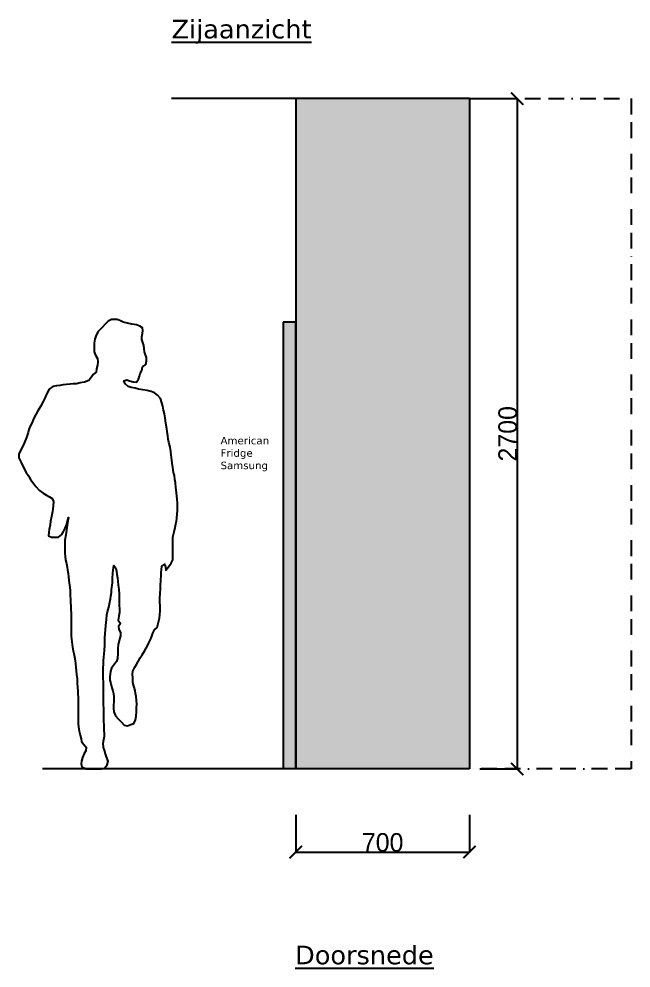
# Model space of a CAD drawing. Header units: millimetres. Extents: x -153917 to -31303, y -39726 to 31262.
# Drawn here: x -57068 to -54604, y -21673 to -17851 of the extents above; entities that cross this region are included whole.
import ezdxf

# ---------------------------------------------------------------- set-up
doc = ezdxf.new("R2010")
doc.units = ezdxf.units.MM
doc.header["$LTSCALE"] = 5
doc.linetypes.add('BORDER', pattern=[44.45, 12.7, -6.35, 12.7, -6.35, 0, -6.35])
for name, color, linetype in [('Bemating', 1, 'Continuous'), ('Meubel', 8, 'Continuous'), ('muren', 7, 'Continuous'), ('Tekst', 7, 'Continuous')]:
    doc.layers.add(name, color=color, linetype=linetype)
doc.layers.add('parket', color=7, linetype='Continuous', true_color=0xe6d6b7)
doc.styles.add('Geneva', font='')
doc.styles.get('Geneva').set_extended_font_data('Geneva')
doc.dimstyles.new('ISO-25', dxfattribs={"dimtxt": 100, "dimasz": 25, "dimexe": 1.25, "dimexo": 0.625, "dimtad": 1, "dimtxsty": 'Standard', "dimblk": 'ARCHTICK', "dimcen": 2.5, "dimse1": 1, "dimse2": 1, "dimadec": 0, "dimazin": 0, "dimtfac": 1, "dimtmove": 0, "dimatfit": 3, "dimfxl": 1, "dimarcsym": 0})

# ---------------------------------------------------------------- blocks, each defined once
blk = doc.blocks.new('mens02')
at = {"ltscale": 20}
blk.add_lwpolyline([(305.5, 1328.8), (303.4, 1342), (301.3, 1358.7), (299.2, 1370.5), (296.5, 1385.1), (294.4, 1401.7), (293, 1414.9), (289.5, 1430.2), (286.7, 1445.5), (283.3, 1461.4), (279.8, 1474.6), (273.5, 1492.7), (262.4, 1505.2), (249.9, 1514.9), (236.1, 1520.5), (220.1, 1523.9), (203.4, 1526.7), (185.4, 1530.2), (172.2, 1533.7), (156.2, 1537.1), (143.7, 1539.9), (131.9, 1551), (126.4, 1562.8), (138.2, 1567), (149.3, 1562.8), (164.5, 1559.3), (177.7, 1558), (186.1, 1569.8), (189.5, 1582.3), (191.6, 1593.4), (198.6, 1605.2), (202, 1619.7), (214.5, 1629.5), (217.3, 1643.3), (217.3, 1657.2), (213.8, 1668.3), (209, 1680.1), (208.3, 1693.3), (207.6, 1705.1), (203.4, 1717.6), (198.6, 1729.4), (198.6, 1741.2), (202, 1753.7), (202.7, 1766.2), (201.3, 1777.3), (190.2, 1783.6), (177, 1789.1), (159, 1791.9), (124.3, 1799.6), (113.2, 1805.1), (100, 1810.7), (88.9, 1810.7), (77.1, 1810.7), (63.9, 1803.7), (52.1, 1792.6), (38.2, 1777.3), (22.2, 1760.7), (13.9, 1743.3), (9.7, 1730.8), (7.6, 1714.9), (6.9, 1703.1), (6.9, 1691.9), (7.6, 1679.5), (12.5, 1667), (20.1, 1653.8), (22.2, 1639.2), (20.8, 1626.7), (16.7, 1611.4), (14.6, 1598.2), (2.8, 1588.5), (-5.6, 1577.4), (-14.6, 1564.9), (-31.9, 1558), (-50, 1555.2), (-64.6, 1551.7), (-77.1, 1551.7), (-90.3, 1550.3), (-104.8, 1548.2), (-118, 1546.8), (-131.9, 1544.8), (-145.1, 1542.7), (-159, 1539.9), (-174.3, 1529.5), (-183.3, 1512.8), (-193, 1490.6), (-197.9, 1479.5), (-209, 1460.1), (-220.1, 1442), (-227.7, 1428.1), (-236.1, 1413.5), (-244.4, 1393.4), (-250.6, 1380.2), (-255.5, 1367), (-259, 1355.2), (-265.9, 1335.1), (-274.9, 1312.9), (-281.9, 1296.9), (-289.5, 1282.3), (-295.8, 1267.7), (-295.8, 1252.5), (-286.7, 1234.4), (-276.3, 1212.2), (-266.6, 1194.2), (-257.6, 1180.3), (-249.2, 1165.7), (-240.2, 1153.2), (-228.4, 1137.2), (-213.1, 1121.9), (-197.9, 1110.8), (-184.7, 1102.5), (-172.9, 1096.3), (-161.8, 1090), (-156.2, 1076.8), (-157.6, 1060.2), (-159, 1047.7), (-161.1, 1036.6), (-164.5, 1017.1), (-168.7, 997.7), (-170.8, 983.1), (-173.6, 965), (-175.6, 953.2), (-177, 939.4), (-165.2, 933.1), (-148.6, 933.8), (-136.8, 933.8), (-122.9, 944.2), (-116.6, 956), (-109.7, 969.9), (-102.8, 985.9), (-100.7, 999.8), (-96.5, 1012.9), (-99.3, 999.8), (-100.7, 988.6), (-102.8, 972.7), (-104.8, 961.6), (-107.6, 942.8), (-111.1, 922), (-111.1, 906), (-111.1, 893.5), (-111.1, 881.7), (-111.1, 869.9), (-109.7, 854.7), (-108.3, 842.8), (-104.8, 826.9), (-102.1, 813), (-100, 801.9), (-97.9, 787.3), (-95.8, 773.4), (-94.4, 759.5), (-92.3, 740.1), (-90.3, 720.7), (-89.6, 699.8), (-88.2, 681.8), (-88.2, 668.6), (-86.8, 656.8), (-86.8, 642.9), (-86.1, 626.9), (-86.1, 605.4), (-86.1, 591.5), (-86.1, 570), (-86.1, 549.9), (-85.4, 536.7), (-84, 522.8), (-81.2, 501.3), (-79.8, 490.2), (-77.1, 476.3), (-75, 464.5), (-72.2, 451.3), (-70.1, 437.4), (-68, 423.5), (-66.6, 410.3), (-65.3, 395.7), (-63.9, 379.8), (-61.8, 362.4), (-61.1, 344.4), (-60.4, 329.1), (-59, 313.8), (-58.3, 300.6), (-57.6, 289.5), (-56.9, 268), (-56.9, 254.8), (-56.9, 243), (-56.9, 221.5), (-56.9, 202.7), (-56.9, 181.9), (-56.2, 170.1), (-52.8, 152), (-50, 136.1), (-45.8, 121.5), (-44.4, 110.4), (-34, 98.6), (-25.7, 87.5), (-26.4, 73.6), (-33.3, 62.5), (-40.3, 46.5), (-43.7, 31.9), (-45.8, 20.1), (-43, 8.3), (-25.7, 0.7), (-11.1, 0), (0, 0), (18.1, 0), (36.1, 0), (47.9, 3.5), (59, 16.7), (63.2, 31.9), (56.9, 48.6), (52.1, 61.1), (47.9, 75.7), (44.4, 86.8), (43.7, 104.1), (46.5, 118), (47.9, 131.9), (47.9, 143), (47.2, 154.8), (47.2, 175.7), (46.5, 194.4), (46.5, 212.4), (46.5, 225.6), (45.8, 241.6), (45.1, 260.4), (44.4, 279.1), (44.4, 298.5), (44.4, 320.8), (44.4, 334.6), (44.4, 346.4), (43.7, 368), (43.7, 385.3), (43.7, 404.8), (45.1, 424.2), (45.1, 436), (45.8, 449.9), (47.2, 463.1), (47.9, 477), (49.3, 499.9), (49.3, 513.1), (50, 528.3), (51.4, 545), (52.1, 560.3), (53.5, 578.3), (54.9, 589.4), (56.9, 601.9), (58.3, 620.7), (61.1, 632.5), (66, 651.2), (69.4, 672.1), (72.2, 684.6), (73.6, 696.4), (76.4, 710.2), (77.1, 723.4), (79.8, 738.7), (80.5, 750.5), (81.2, 767.2), (82.6, 788), (84, 800.5), (86.1, 819.2), (93.7, 808.1), (97.2, 797), (98.6, 785.2), (100.7, 770), (102.1, 756.1), (104.1, 740.8), (106.2, 724.8), (107.6, 704.7), (107.6, 690.8), (107.6, 676.2), (107.6, 658.9), (108.3, 644.3), (109, 629.7), (106.2, 615.1), (104.1, 599.9), (112.5, 586), (105.5, 573.5), (106.2, 562.4), (113.2, 548.5), (112.5, 536.7), (107.6, 517.9), (104.1, 499.9), (102.1, 486), (102.1, 465.2), (100.7, 445), (96.5, 433.2), (88.9, 422.1), (76.4, 406.2), (72.2, 392.3), (70.1, 372.1), (70.1, 358.2), (73.6, 343.7), (78.5, 327), (82.6, 314.5), (85.4, 303.4), (86.8, 289.5), (86.8, 272.8), (84.7, 254.8), (84.7, 243.7), (86.1, 229.8), (93, 214.5), (104.1, 201.3), (116.6, 188.1), (127.7, 177), (140.9, 173.6), (154.1, 178.4), (167.3, 182.6), (172.9, 197.9), (176.4, 213.1), (177.7, 229.8), (177.7, 246.5), (178.4, 261), (177.7, 275.6), (176.4, 292.3), (173.6, 304.1), (171.5, 316.6), (166.6, 333.9), (163.2, 347.8), (162.5, 367.3), (161.8, 381.2), (162.5, 393.7), (170.1, 409.6), (177, 421.4), (184.7, 433.2), (192.3, 447.8), (200.6, 460.3), (211.1, 477.7), (221.5, 495.7), (227.7, 507.5), (236.7, 527), (243.7, 546.4), (249.9, 560.3), (261, 569.3), (265.2, 585.3), (269.4, 606.8), (271.5, 620.7), (272.2, 637.3), (272.2, 656.1), (271.5, 673.4), (271.5, 688), (272.2, 708.2), (274.2, 722.7), (274.2, 738), (274.9, 760.2), (276.3, 779), (277, 790.8), (277.7, 801.9), (279.8, 816.5), (290.9, 825.5), (294.4, 813), (295.1, 801.2), (306.9, 813.7), (316.6, 828.3), (323.5, 842.8), (324.2, 859.5), (324.2, 871.3), (324.2, 888), (324.2, 901.2), (324.2, 919.9), (324.2, 933.1), (328.4, 954.6), (332.6, 972.7), (335.3, 987.3), (338.1, 998.4), (340.2, 1010.2), (341.6, 1027.5), (342.3, 1039.3), (342.3, 1058.8), (342.3, 1070.6), (340.9, 1087.2), (339.5, 1098.3), (338.1, 1112.9), (336, 1133.1), (334.6, 1151.8), (331.9, 1166.4), (329.8, 1182.3), (327, 1193.5), (323.5, 1214.3), (320.8, 1232.3), (320.1, 1243.4), (317.3, 1265), (315.2, 1278.9), (312.4, 1295.5), (307.6, 1315.7)], close=True, dxfattribs=at)
blk = doc.blocks.new('_ArchTick')
at = {"color": 0, "linetype": 'ByBlock', "const_width": 0.15}
blk.add_lwpolyline([(-0.5, -0.5), (0.5, 0.5)], dxfattribs=at)
blk = doc.blocks.new('*D836')
at = {"layer": 'Bemating', "color": 0, "lineweight": -2, "transparency": 16777216}
for p, q in [((-55953.5, -21055.9), (-55953.5, -21207.2)), ((-55253.5, -21055.9), (-55253.5, -21207.2)), ((-55953.5, -21205.9), (-55253.5, -21205.9))]:
    blk.add_line(p, q, dxfattribs=at)
at = {"layer": 'Defpoints', "color": 0, "transparency": 16777216}
for p in [(-55953.5, -20871.3), (-55253.5, -20871.3), (-55253.5, -21205.9)]:
    blk.add_point(p, dxfattribs=at)
at = {"layer": 'Bemating', "color": 0, "lineweight": -2, "transparency": 16777216, "xscale": 50, "yscale": 50, "zscale": 50, "rotation": 180}
blk.add_blockref('_ArchTick', (-55953.5, -21205.9), dxfattribs=at)
at = {"layer": 'Bemating', "color": 0, "lineweight": -2, "transparency": 16777216, "xscale": 50, "yscale": 50, "zscale": 50}
blk.add_blockref('_ArchTick', (-55253.5, -21205.9), dxfattribs=at)
at = {"layer": 'Bemating', "color": 0, "transparency": 16777216, "insert": (-55603.5, -21167.8), "char_height": 75, "attachment_point": 5, "style": 'Geneva'}
blk.add_mtext('700', dxfattribs=at)
blk = doc.blocks.new('*D837')
at = {"layer": 'Bemating', "color": 0, "lineweight": -2, "transparency": 16777216}
for p, q in [((-55211.6, -18171.3), (-55060.4, -18171.3)), ((-55061.6, -18171.3), (-55061.6, -20871.3)), ((-55211.6, -20871.3), (-55060.4, -20871.3))]:
    blk.add_line(p, q, dxfattribs=at)
at = {"layer": 'Defpoints', "color": 0, "transparency": 16777216}
for p in [(-55253.5, -18171.3), (-55253.5, -20871.3), (-55061.6, -20871.3)]:
    blk.add_point(p, dxfattribs=at)
at = {"layer": 'Bemating', "color": 0, "lineweight": -2, "transparency": 16777216, "xscale": 50, "yscale": 50, "zscale": 50}
for p, rotation in [((-55061.6, -18171.3), 90), ((-55061.6, -20871.3), 270)]:
    blk.add_blockref('_ArchTick', p, dxfattribs=dict(at, rotation=rotation))
at = {"layer": 'Bemating', "color": 0, "transparency": 16777216, "insert": (-55099.7, -19521.3), "char_height": 75, "attachment_point": 5, "rotation": 90, "style": 'Geneva'}
blk.add_mtext('2700', dxfattribs=at)

msp = doc.modelspace()

# ---------------------------------------------------------------- hatches: boundary and pattern name
at = {"layer": 'Meubel', "transparency": 33554480}
h = msp.add_hatch(color=11, dxfattribs=at)
h.dxf.hatch_style = 1
h.paths.add_polyline_path([(-55953.507, -19071.349), (-56003.507, -19071.349), (-56003.507, -20871.349), (-55953.507, -20871.349)])
at = {"layer": 'parket', "transparency": 33554687}
h = msp.add_hatch(color=256, dxfattribs=at)
h.dxf.hatch_style = 1
h.paths.add_polyline_path([(-55253.507, -18171.349), (-55953.507, -18171.349), (-55953.507, -20871.349), (-55253.507, -20871.349)])

# ---------------------------------------------------------------- linework, layer by layer
at = {"layer": 'Meubel'}
for p, q in [((-55253.507, -18171.349), (-55953.507, -18171.349)), ((-55953.507, -18171.349), (-55953.507, -20871.349)), ((-55953.507, -19071.349), (-56003.507, -19071.349)), ((-56003.507, -19071.349), (-56003.507, -20871.349)), ((-55953.507, -20871.349), (-55953.507, -19071.349))]:
    msp.add_line(p, q, dxfattribs=at)
at = {"layer": 'muren'}
for p, q in [((-55253.507, -18171.349), (-56453.507, -18171.349)), ((-55253.507, -18171.349), (-55253.507, -20871.349)), ((-55253.507, -20871.349), (-56973.213, -20871.349))]:
    msp.add_line(p, q, dxfattribs=at)
at = {"layer": 'muren', "linetype": 'BORDER'}
for p, q in [((-55253.507, -18171.349), (-54603.507, -18171.349)), ((-54603.507, -18171.349), (-54603.507, -20871.349)), ((-54603.507, -20871.349), (-55253.507, -20871.349))]:
    msp.add_line(p, q, dxfattribs=at)

# ---------------------------------------------------------------- block references
at = {"layer": 'Meubel'}
msp.add_blockref('mens02', (-56772.048, -20871.349), dxfattribs=at)

# ---------------------------------------------------------------- texts
at = {"layer": 'Tekst', "char_height": 75, "width": 2800, "attachment_point": 1}
for s, insert in [('{\\fVerdana|b0|i0|c0|p34;\\LZijaanzicht}', (-56453.507, -17853.698)), ('{\\fVerdana|b0|i0|c0|p34;\\LDoorsnede}', (-55956.111, -21583.154))]:
    msp.add_mtext(s, dxfattribs=dict(at, insert=insert))
at = {"layer": 'Tekst', "color": 5, "insert": (-56256.295, -19533.795), "char_height": 30, "attachment_point": 1}
msp.add_mtext_dynamic_manual_height_columns('{\\fVerdana|b0|i0|c0|p34;American\\PFridge\\PSamsung}', width=513.71165, gutter_width=12.5, heights=[0], dxfattribs=at)

# ---------------------------------------------------------------- dimensions: what is measured, and where the dimension line sits
at = {"layer": 'Bemating'}
dim = msp.add_linear_dim(base=(-55061.611, -20871.349), p1=(-55253.507, -18171.349), p2=(-55253.507, -20871.349), angle=90, dimstyle='ISO-25', override={"dimtxt": 75, "dimasz": 50, "dimtxsty": 'Geneva', "dimse1": 0, "dimse2": 0, "dimtmove": 1, "dimfxl": 150, "dimfxlon": 1}, dxfattribs=at)
dim.commit()
dim.dimension.update_dxf_attribs({"geometry": '*D837', "text_midpoint": (-55099.736, -19521.349)})
dim = msp.add_linear_dim(base=(-55253.507, -21205.906), p1=(-55953.507, -20871.349), p2=(-55253.507, -20871.349), dimstyle='ISO-25', override={"dimtxt": 75, "dimasz": 50, "dimtxsty": 'Geneva', "dimse1": 0, "dimse2": 0, "dimtmove": 1, "dimfxl": 150, "dimfxlon": 1}, dxfattribs=at)
dim.commit()
dim.dimension.update_dxf_attribs({"geometry": '*D836', "text_midpoint": (-55603.507, -21167.781)})

doc.saveas('drawing.dxf')
